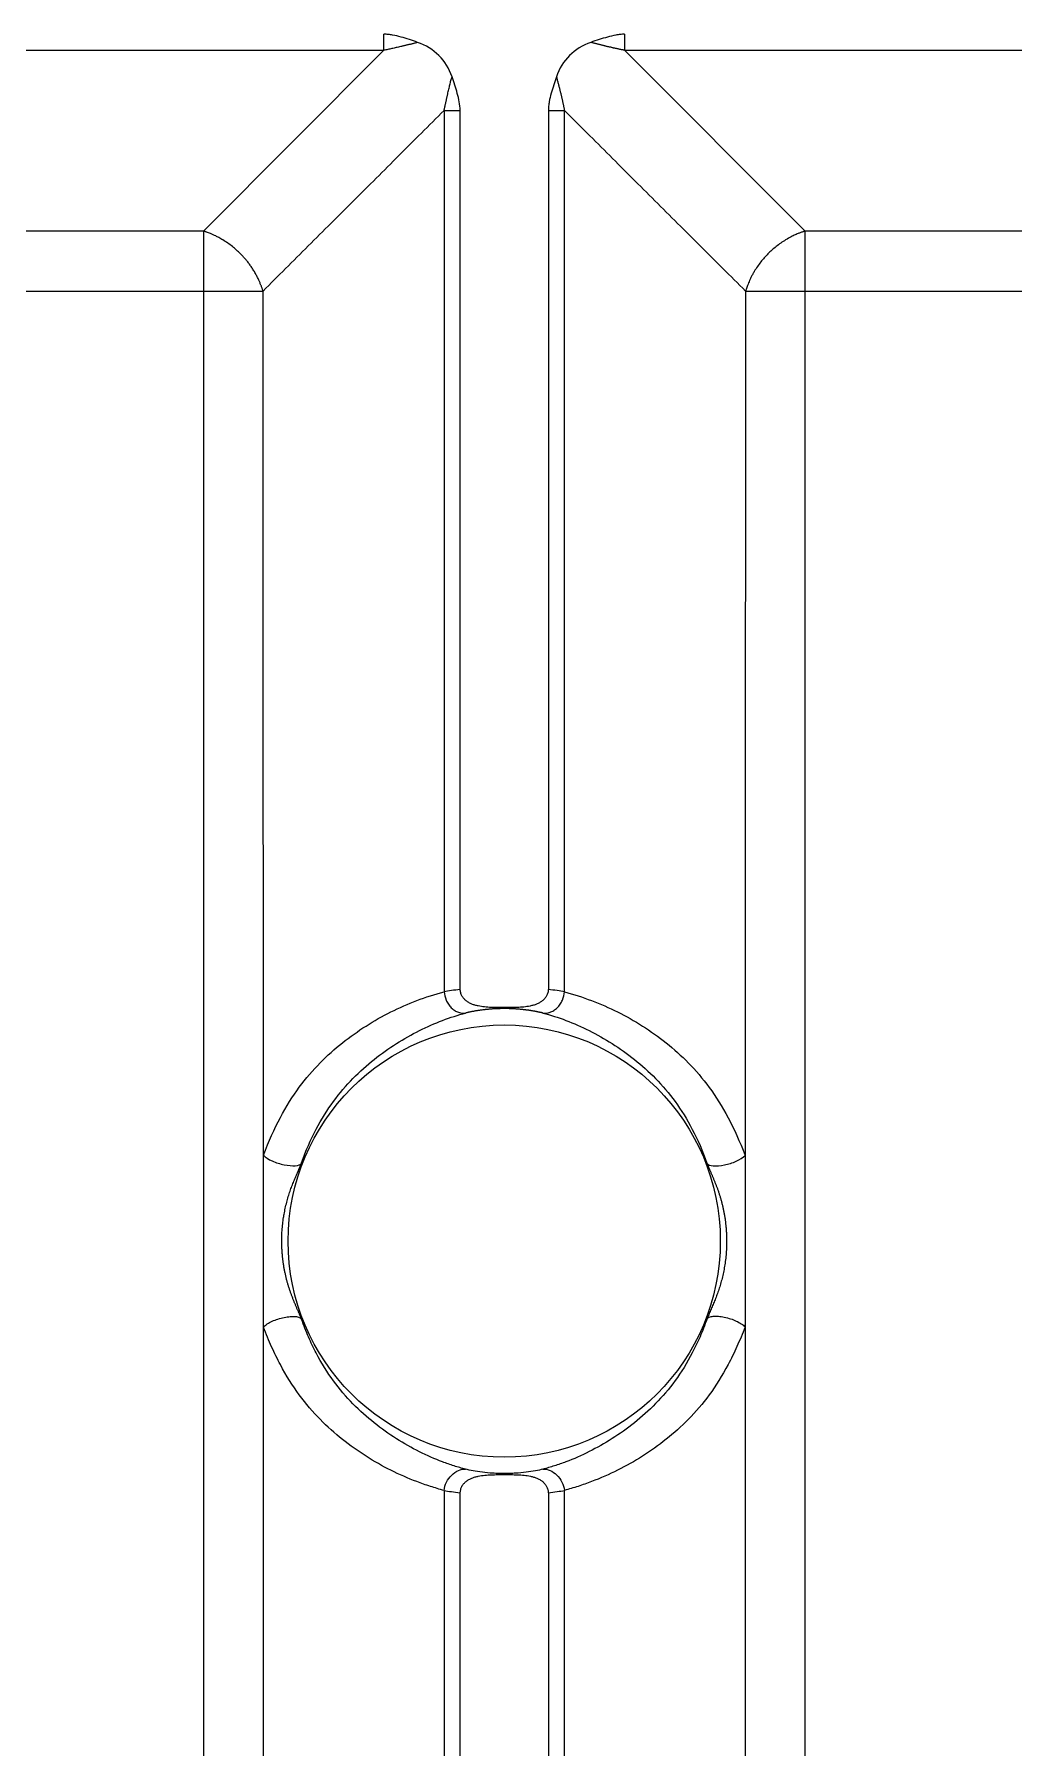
# Model space of a CAD drawing. Header units: millimetres. Extents: x 559 to 1112, y 323 to 643.
# Drawn here: x 712.62 to 726.22, y 462.88 to 486.67 of the extents above; entities that cross this region are included whole.
import ezdxf

# ---------------------------------------------------------------- set-up
doc = ezdxf.new("R2010")
doc.units = ezdxf.units.MM
doc.layers.add('core', color=7, linetype='Continuous', lineweight=20)

msp = doc.modelspace()

# ---------------------------------------------------------------- linework, layer by layer
at = {"layer": 'core', "lineweight": 13}
for p, q in [((720.815, 486.669), (720.815, 486.447)), ((673.621, 486.447), (717.475, 486.447)), ((714.968, 483.937), (717.475, 486.447)), ((720.815, 486.447), (764.67, 486.447)), ((720.815, 486.447), (723.323, 483.937)), ((718.31, 485.612), (718.31, 473.378)), ((718.533, 473.41), (718.533, 485.612)), ((719.758, 485.612), (719.758, 473.41)), ((719.98, 473.378), (719.98, 485.612)), ((714.968, 483.937), (714.968, 483.104)), ((723.323, 483.104), (723.323, 483.937)), ((673.228, 483.104), (714.968, 483.104)), ((714.968, 483.104), (715.796, 483.104)), ((714.968, 483.104), (714.968, 432.407)), ((722.495, 483.104), (723.323, 483.104)), ((723.323, 483.104), (765.062, 483.104)), ((723.323, 432.407), (723.323, 483.104)), ((715.803, 446.11), (715.803, 468.723)), ((722.488, 468.727), (722.488, 446.107)), ((718.31, 466.455), (718.31, 448.378)), ((718.533, 448.41), (718.533, 466.424)), ((719.758, 466.424), (719.758, 448.41)), ((719.98, 448.378), (719.98, 466.456))]:
    msp.add_line(p, q, dxfattribs=at)
msp.add_circle((719.145, 469.917), 3, dxfattribs=at)
for centre, major_axis, start_param, end_param in [((717.257, 485.394), (0.981, 0.981), 5.940628, 6.625777), ((721.033, 485.394), (-0.981, 0.981), 5.940597, 6.625788)]:
    msp.add_ellipse(centre, major_axis=major_axis, ratio=0.724936, start_param=start_param, end_param=end_param, dxfattribs=at)
for points, knots in [([(717.475, 486.447), (717.475, 486.477), (717.475, 486.511), (717.475, 486.586), (717.475, 486.626), (717.475, 486.669)], [0, 0, 0, 0, 0.5, 0.5, 1, 1, 1, 1]), ([(717.943, 486.557), (717.905, 486.57), (717.866, 486.583), (717.79, 486.608), (717.751, 486.62), (717.674, 486.641), (717.635, 486.65), (717.575, 486.661), (717.556, 486.664), (717.515, 486.668), (717.495, 486.669), (717.475, 486.669)], [0, 0, 0, 0, 0.25, 0.25, 0.5, 0.5, 0.75, 0.75, 0.875, 0.875, 1, 1, 1, 1]), ([(720.815, 486.669), (720.795, 486.669), (720.775, 486.668), (720.735, 486.664), (720.715, 486.661), (720.655, 486.65), (720.616, 486.641), (720.539, 486.619), (720.5, 486.608), (720.424, 486.583), (720.386, 486.57), (720.348, 486.557)], [0, 0, 0, 0, 0.125, 0.125, 0.25, 0.25, 0.5, 0.5, 0.75, 0.75, 1, 1, 1, 1]), ([(717.943, 486.557), (717.937, 486.556), (717.926, 486.552), (717.909, 486.548), (717.892, 486.543), (717.875, 486.538), (717.857, 486.534), (717.839, 486.529), (717.821, 486.525), (717.803, 486.52), (717.784, 486.516), (717.766, 486.511), (717.747, 486.507), (717.727, 486.502), (717.704, 486.497), (717.676, 486.491), (717.645, 486.484), (717.615, 486.477), (717.586, 486.47), (717.557, 486.464), (717.529, 486.458), (717.502, 486.452), (717.484, 486.449), (717.475, 486.447)], [0, 0, 0, 0, 0.038532, 0.077321, 0.11637, 0.155683, 0.195265, 0.23512, 0.275252, 0.315665, 0.356362, 0.397348, 0.438626, 0.4802, 0.522073, 0.589259, 0.654284, 0.717164, 0.777914, 0.836552, 0.893097, 0.947572, 1, 1, 1, 1]), ([(720.815, 486.447), (720.811, 486.448), (720.801, 486.45), (720.787, 486.452), (720.772, 486.455), (720.757, 486.458), (720.742, 486.461), (720.727, 486.465), (720.712, 486.468), (720.696, 486.471), (720.68, 486.475), (720.664, 486.478), (720.648, 486.482), (720.632, 486.486), (720.616, 486.49), (720.599, 486.493), (720.582, 486.497), (720.565, 486.501), (720.548, 486.506), (720.531, 486.51), (720.513, 486.514), (720.495, 486.519), (720.478, 486.523), (720.459, 486.528), (720.441, 486.532), (720.423, 486.537), (720.404, 486.542), (720.386, 486.547), (720.367, 486.552), (720.354, 486.555), (720.348, 486.557)], [0, 0, 0, 0, 0.028079, 0.056685, 0.085825, 0.115504, 0.145726, 0.176498, 0.207825, 0.239709, 0.272157, 0.305171, 0.338757, 0.372917, 0.407654, 0.442973, 0.478877, 0.515368, 0.552449, 0.590123, 0.628393, 0.667261, 0.70673, 0.746801, 0.787477, 0.82876, 0.870652, 0.913155, 0.95627, 1, 1, 1, 1]), ([(718.31, 485.612), (718.311, 485.616), (718.313, 485.625), (718.316, 485.638), (718.319, 485.652), (718.322, 485.666), (718.325, 485.681), (718.328, 485.697), (718.332, 485.713), (718.336, 485.729), (718.34, 485.746), (718.343, 485.764), (718.347, 485.782), (718.352, 485.8), (718.356, 485.819), (718.361, 485.844), (718.368, 485.873), (718.375, 485.906), (718.383, 485.937), (718.39, 485.968), (718.397, 485.998), (718.405, 486.026), (718.413, 486.053), (718.418, 486.071), (718.421, 486.079)], [0, 0, 0, 0, 0.025454, 0.052103, 0.079951, 0.109003, 0.139262, 0.170733, 0.203418, 0.237321, 0.272443, 0.308787, 0.346355, 0.385148, 0.42517, 0.46642, 0.538976, 0.60981, 0.678944, 0.746401, 0.812207, 0.876389, 0.938976, 1, 1, 1, 1]), ([(718.532, 485.612), (718.533, 485.653), (718.528, 485.692), (718.514, 485.771), (718.504, 485.81), (718.483, 485.888), (718.471, 485.926), (718.446, 486.003), (718.434, 486.041), (718.421, 486.079)], [0, 0, 0, 0, 0.25, 0.25, 0.5, 0.5, 0.75, 0.75, 1, 1, 1, 1]), ([(719.87, 486.079), (719.857, 486.041), (719.844, 486.003), (719.819, 485.927), (719.808, 485.888), (719.786, 485.811), (719.777, 485.772), (719.766, 485.713), (719.763, 485.693), (719.759, 485.653), (719.758, 485.632), (719.758, 485.612)], [0, 0, 0, 0, 0.25, 0.25, 0.5, 0.5, 0.75, 0.75, 0.875, 0.875, 1, 1, 1, 1]), ([(719.87, 486.079), (719.872, 486.072), (719.876, 486.056), (719.882, 486.033), (719.888, 486.011), (719.894, 485.988), (719.9, 485.966), (719.905, 485.944), (719.911, 485.923), (719.916, 485.901), (719.921, 485.88), (719.926, 485.859), (719.931, 485.839), (719.936, 485.818), (719.941, 485.798), (719.945, 485.778), (719.95, 485.759), (719.954, 485.739), (719.958, 485.72), (719.962, 485.702), (719.966, 485.683), (719.97, 485.665), (719.973, 485.647), (719.977, 485.629), (719.979, 485.618), (719.98, 485.612)], [0, 0, 0, 0, 0.053078, 0.105253, 0.156529, 0.206908, 0.256394, 0.304991, 0.352702, 0.399533, 0.445487, 0.490569, 0.534783, 0.578136, 0.620633, 0.662279, 0.70308, 0.743045, 0.782178, 0.820489, 0.857985, 0.894675, 0.930567, 0.965672, 1, 1, 1, 1]), ([(715.796, 483.104), (715.794, 483.109), (715.792, 483.118), (715.787, 483.132), (715.782, 483.147), (715.776, 483.163), (715.77, 483.18), (715.762, 483.198), (715.755, 483.217), (715.746, 483.237), (715.737, 483.258), (715.727, 483.28), (715.716, 483.302), (715.703, 483.326), (715.69, 483.35), (715.672, 483.382), (715.647, 483.422), (715.617, 483.466), (715.585, 483.508), (715.552, 483.548), (715.519, 483.586), (715.461, 483.646), (715.37, 483.727), (715.266, 483.799), (715.187, 483.844), (715.143, 483.868), (715.103, 483.886), (715.069, 483.901), (715.04, 483.913), (715.019, 483.92), (715.005, 483.925), (714.996, 483.928), (714.99, 483.93), (714.985, 483.932), (714.98, 483.933), (714.976, 483.934), (714.972, 483.935), (714.97, 483.936), (714.968, 483.937), (714.968, 483.937)], [0, 0, 0, 0, 0.011885, 0.024662, 0.038331, 0.052893, 0.068348, 0.084696, 0.101937, 0.12007, 0.139097, 0.159018, 0.179831, 0.201537, 0.224137, 0.247629, 0.292353, 0.335904, 0.378283, 0.419493, 0.459535, 0.498409, 0.620038, 0.749945, 0.802128, 0.84388, 0.875198, 0.911592, 0.937655, 0.955717, 0.968835, 0.975055, 0.980247, 0.984412, 0.989078, 0.992994, 0.996114, 0.998423, 1, 1, 1, 1]), ([(723.323, 483.937), (723.322, 483.937), (723.322, 483.936), (723.32, 483.936), (723.319, 483.935), (723.317, 483.935), (723.315, 483.934), (723.312, 483.933), (723.309, 483.933), (723.305, 483.931), (723.3, 483.93), (723.295, 483.928), (723.286, 483.925), (723.272, 483.92), (723.255, 483.914), (723.234, 483.906), (723.212, 483.897), (723.176, 483.881), (723.122, 483.855), (723.054, 483.817), (722.984, 483.771), (722.92, 483.723), (722.861, 483.673), (722.806, 483.622), (722.754, 483.567), (722.705, 483.508), (722.657, 483.444), (722.62, 483.384), (722.59, 483.333), (722.569, 483.292), (722.551, 483.253), (722.536, 483.218), (722.523, 483.185), (722.512, 483.155), (722.503, 483.129), (722.497, 483.112), (722.495, 483.104)], [0, 0, 0, 0, 0.000909, 0.002078, 0.00355, 0.005342, 0.007451, 0.009869, 0.012584, 0.015588, 0.019715, 0.024906, 0.031163, 0.044237, 0.062339, 0.078526, 0.099344, 0.12479, 0.175628, 0.250007, 0.315989, 0.379933, 0.441838, 0.501704, 0.560424, 0.621779, 0.685774, 0.752415, 0.792934, 0.830719, 0.865769, 0.898084, 0.927664, 0.954509, 0.978621, 1, 1, 1, 1]), ([(718.31, 473.378), (718.313, 473.341), (718.327, 473.281), (718.368, 473.205), (718.409, 473.155), (718.457, 473.116), (718.527, 473.083), (718.579, 473.079), (718.609, 473.083)], [0, 0, 0, 0, 0.249107, 0.374256, 0.499405, 0.624553, 0.749702, 1, 1, 1, 1]), ([(719.756, 473.41), (719.756, 473.394), (719.754, 473.379), (719.748, 473.356), (719.746, 473.349), (719.74, 473.335), (719.734, 473.321), (719.725, 473.308), (719.717, 473.295), (719.712, 473.289), (719.697, 473.272), (719.685, 473.261), (719.667, 473.247), (719.661, 473.242), (719.648, 473.234), (719.642, 473.23), (719.621, 473.219), (719.594, 473.205), (719.565, 473.195), (719.535, 473.187), (719.52, 473.183), (719.476, 473.173), (719.446, 473.169), (719.385, 473.163), (719.355, 473.161), (719.295, 473.159), (719.265, 473.159), (719.204, 473.158), (719.174, 473.158), (719.113, 473.158), (719.083, 473.158), (719.023, 473.159), (718.992, 473.159), (718.932, 473.162), (718.902, 473.164), (718.842, 473.17), (718.812, 473.174), (718.768, 473.184), (718.753, 473.187), (718.724, 473.196), (718.709, 473.201), (718.681, 473.213), (718.668, 473.22), (718.641, 473.234), (718.629, 473.243), (718.611, 473.257), (718.605, 473.262), (718.594, 473.273), (718.583, 473.284), (718.574, 473.296), (718.565, 473.308), (718.561, 473.315), (718.55, 473.335), (718.544, 473.349), (718.539, 473.372), (718.537, 473.379), (718.535, 473.394), (718.535, 473.402), (718.535, 473.41)], [0, 0, 0, 0, 0.03125, 0.03125, 0.046875, 0.046875, 0.0625, 0.078125, 0.078125, 0.09375, 0.09375, 0.125, 0.125, 0.140625, 0.140625, 0.15625, 0.15625, 0.1875, 0.21875, 0.21875, 0.25, 0.25, 0.3125, 0.3125, 0.375, 0.375, 0.4375, 0.4375, 0.5, 0.5, 0.5625, 0.5625, 0.625, 0.625, 0.6875, 0.6875, 0.75, 0.75, 0.78125, 0.78125, 0.8125, 0.8125, 0.84375, 0.84375, 0.875, 0.875, 0.890625, 0.890625, 0.90625, 0.921875, 0.921875, 0.9375, 0.9375, 0.96875, 0.96875, 0.984375, 0.984375, 1, 1, 1, 1]), ([(719.681, 473.083), (719.712, 473.078), (719.763, 473.083), (719.833, 473.116), (719.882, 473.155), (719.923, 473.205), (719.964, 473.281), (719.977, 473.341), (719.98, 473.378)], [0, 0, 0, 0, 0.250298, 0.375447, 0.500596, 0.625744, 0.750893, 1, 1, 1, 1]), ([(719.145, 473.144), (719.141, 473.144), (719.133, 473.144), (719.121, 473.144), (719.109, 473.144), (719.097, 473.144), (719.085, 473.143), (719.073, 473.143), (719.062, 473.143), (719.05, 473.142), (719.038, 473.142), (719.027, 473.141), (719.015, 473.141), (719.003, 473.14), (718.992, 473.139), (718.98, 473.139), (718.969, 473.138), (718.958, 473.137), (718.946, 473.136), (718.935, 473.135), (718.924, 473.134), (718.912, 473.133), (718.901, 473.132), (718.89, 473.131), (718.879, 473.13), (718.868, 473.129), (718.857, 473.127), (718.842, 473.125), (718.823, 473.123), (718.8, 473.12), (718.778, 473.117), (718.757, 473.113), (718.736, 473.11), (718.716, 473.106), (718.696, 473.102), (718.678, 473.098), (718.659, 473.095), (718.642, 473.091), (718.625, 473.087), (718.615, 473.084), (718.609, 473.083)], [0, 0, 0, 0, 0.018419, 0.036786, 0.055108, 0.073392, 0.091646, 0.109878, 0.128095, 0.146305, 0.164515, 0.182733, 0.200967, 0.219225, 0.237513, 0.255839, 0.274212, 0.292638, 0.311124, 0.329679, 0.348309, 0.367021, 0.385823, 0.404721, 0.423722, 0.442834, 0.462062, 0.481413, 0.523456, 0.565468, 0.607523, 0.649698, 0.692066, 0.734701, 0.777673, 0.821055, 0.864913, 0.909315, 0.954323, 1, 1, 1, 1]), ([(719.681, 473.083), (719.679, 473.083), (719.673, 473.085), (719.665, 473.087), (719.657, 473.089), (719.648, 473.091), (719.64, 473.092), (719.631, 473.094), (719.622, 473.096), (719.613, 473.098), (719.603, 473.1), (719.594, 473.102), (719.584, 473.104), (719.575, 473.106), (719.565, 473.108), (719.555, 473.109), (719.545, 473.111), (719.534, 473.113), (719.524, 473.115), (719.513, 473.116), (719.502, 473.118), (719.491, 473.12), (719.48, 473.121), (719.469, 473.123), (719.457, 473.124), (719.442, 473.126), (719.424, 473.128), (719.402, 473.131), (719.38, 473.133), (719.357, 473.135), (719.335, 473.137), (719.312, 473.138), (719.289, 473.14), (719.265, 473.141), (719.242, 473.142), (719.218, 473.143), (719.194, 473.144), (719.169, 473.144), (719.153, 473.144), (719.145, 473.144)], [0, 0, 0, 0, 0.022916, 0.045649, 0.068205, 0.090593, 0.112819, 0.134892, 0.15682, 0.178609, 0.200269, 0.221807, 0.243233, 0.264554, 0.285779, 0.306918, 0.327978, 0.348969, 0.369901, 0.390781, 0.411621, 0.432427, 0.453211, 0.473981, 0.494747, 0.515518, 0.553652, 0.591431, 0.628911, 0.666148, 0.7032, 0.740125, 0.776982, 0.81383, 0.850729, 0.887737, 0.924914, 0.962316, 1, 1, 1, 1]), ([(716.331, 468.831), (716.329, 468.837), (716.325, 468.848), (716.318, 468.864), (716.311, 468.881), (716.304, 468.898), (716.297, 468.914), (716.29, 468.931), (716.283, 468.948), (716.275, 468.965), (716.268, 468.982), (716.26, 469), (716.253, 469.017), (716.245, 469.035), (716.238, 469.053), (716.23, 469.071), (716.223, 469.089), (716.215, 469.108), (716.208, 469.127), (716.2, 469.146), (716.193, 469.165), (716.186, 469.184), (716.179, 469.204), (716.172, 469.224), (716.165, 469.244), (716.158, 469.265), (716.152, 469.286), (716.145, 469.307), (716.139, 469.328), (716.133, 469.349), (716.127, 469.371), (716.121, 469.393), (716.116, 469.416), (716.111, 469.438), (716.106, 469.461), (716.101, 469.484), (716.096, 469.508), (716.091, 469.531), (716.087, 469.555), (716.083, 469.58), (716.079, 469.604), (716.076, 469.629), (716.073, 469.654), (716.07, 469.679), (716.067, 469.704), (716.065, 469.73), (716.062, 469.756), (716.061, 469.782), (716.059, 469.809), (716.058, 469.835), (716.057, 469.862), (716.056, 469.89), (716.056, 469.924), (716.057, 469.966), (716.058, 470.014), (716.061, 470.062), (716.065, 470.109), (716.069, 470.155), (716.075, 470.2), (716.081, 470.245), (716.089, 470.289), (716.097, 470.332), (716.105, 470.374), (716.115, 470.415), (716.125, 470.456), (716.136, 470.495), (716.147, 470.534), (716.159, 470.572), (716.171, 470.609), (716.184, 470.645), (716.197, 470.681), (716.211, 470.715), (716.225, 470.749), (716.238, 470.783), (716.252, 470.815), (716.266, 470.847), (716.28, 470.879), (716.293, 470.91), (716.307, 470.941), (716.319, 470.972), (716.327, 470.992), (716.331, 471.002)], [0, 0, 0, 0, 0.007813, 0.015672, 0.023584, 0.031553, 0.039581, 0.047674, 0.055834, 0.064065, 0.072369, 0.080748, 0.089205, 0.097741, 0.106357, 0.115055, 0.123836, 0.132701, 0.141652, 0.150689, 0.159813, 0.169025, 0.178326, 0.187717, 0.197198, 0.20677, 0.216432, 0.226186, 0.236031, 0.245967, 0.255994, 0.266112, 0.276321, 0.286622, 0.297016, 0.307502, 0.318082, 0.328754, 0.33952, 0.35038, 0.361332, 0.372377, 0.383515, 0.394746, 0.40607, 0.417486, 0.428995, 0.440598, 0.452293, 0.464083, 0.475965, 0.487942, 0.500013, 0.521714, 0.54312, 0.564231, 0.585048, 0.605573, 0.625806, 0.645747, 0.665395, 0.684749, 0.703811, 0.72258, 0.74106, 0.759253, 0.777161, 0.794783, 0.812119, 0.829173, 0.845947, 0.862447, 0.878678, 0.894648, 0.910363, 0.925832, 0.941066, 0.956079, 0.97089, 0.985522, 1, 1, 1, 1]), ([(721.959, 470.999), (721.961, 470.994), (721.965, 470.983), (721.972, 470.966), (721.979, 470.95), (721.986, 470.933), (721.993, 470.916), (722, 470.9), (722.007, 470.883), (722.015, 470.866), (722.022, 470.848), (722.03, 470.831), (722.037, 470.814), (722.045, 470.796), (722.052, 470.778), (722.06, 470.76), (722.067, 470.742), (722.075, 470.723), (722.082, 470.704), (722.089, 470.685), (722.097, 470.666), (722.104, 470.647), (722.111, 470.627), (722.118, 470.607), (722.125, 470.587), (722.131, 470.566), (722.138, 470.546), (722.144, 470.525), (722.15, 470.503), (722.156, 470.482), (722.162, 470.46), (722.168, 470.438), (722.173, 470.416), (722.179, 470.393), (722.184, 470.371), (722.189, 470.347), (722.193, 470.324), (722.198, 470.3), (722.202, 470.277), (722.206, 470.253), (722.21, 470.228), (722.213, 470.204), (722.216, 470.179), (722.219, 470.153), (722.222, 470.128), (722.224, 470.102), (722.226, 470.077), (722.228, 470.051), (722.23, 470.024), (722.231, 469.998), (722.232, 469.971), (722.232, 469.944), (722.233, 469.909), (722.232, 469.868), (722.231, 469.82), (722.228, 469.772), (722.224, 469.725), (722.22, 469.679), (722.214, 469.634), (722.208, 469.59), (722.2, 469.546), (722.193, 469.503), (722.184, 469.461), (722.174, 469.42), (722.164, 469.38), (722.154, 469.34), (722.142, 469.302), (722.13, 469.264), (722.118, 469.227), (722.105, 469.191), (722.092, 469.155), (722.079, 469.121), (722.065, 469.087), (722.052, 469.054), (722.038, 469.021), (722.024, 468.989), (722.01, 468.957), (721.997, 468.926), (721.984, 468.895), (721.971, 468.865), (721.963, 468.844), (721.959, 468.834)], [0, 0, 0, 0, 0.007826, 0.015699, 0.023624, 0.031605, 0.039646, 0.04775, 0.055922, 0.064163, 0.072478, 0.080867, 0.089332, 0.097877, 0.106501, 0.115207, 0.123995, 0.132866, 0.141823, 0.150865, 0.159994, 0.16921, 0.178515, 0.187909, 0.197392, 0.206965, 0.216629, 0.226383, 0.236228, 0.246163, 0.256189, 0.266305, 0.276511, 0.286809, 0.297199, 0.307681, 0.318255, 0.328922, 0.339682, 0.350534, 0.361478, 0.372515, 0.383644, 0.394865, 0.406177, 0.417583, 0.42908, 0.44067, 0.452352, 0.464127, 0.475995, 0.487957, 0.500012, 0.521686, 0.543067, 0.564155, 0.584951, 0.605457, 0.625673, 0.6456, 0.665235, 0.68458, 0.703633, 0.722396, 0.740872, 0.759063, 0.776971, 0.794595, 0.811935, 0.828995, 0.845777, 0.862286, 0.878529, 0.894512, 0.910242, 0.925727, 0.940979, 0.956012, 0.970845, 0.985498, 1, 1, 1, 1]), ([(718.609, 466.751), (718.556, 466.764), (718.449, 466.795), (718.234, 466.87), (717.966, 466.987), (717.646, 467.167), (717.336, 467.387), (717.041, 467.65), (716.769, 467.966), (716.569, 468.286), (716.444, 468.546), (716.378, 468.705), (716.346, 468.789), (716.331, 468.831)], [0, 0, 0, 0, 0.0625, 0.125, 0.25, 0.375, 0.5, 0.625, 0.75, 0.875, 0.9375, 0.96875, 1, 1, 1, 1]), ([(721.959, 468.834), (721.944, 468.792), (721.913, 468.708), (721.847, 468.549), (721.722, 468.289), (721.522, 467.969), (721.25, 467.652), (720.955, 467.388), (720.644, 467.168), (720.324, 466.988), (720.056, 466.87), (719.841, 466.795), (719.734, 466.765), (719.681, 466.751)], [0, 0, 0, 0, 0.03125, 0.0625, 0.125, 0.25, 0.375, 0.5, 0.625, 0.75, 0.875, 0.9375, 1, 1, 1, 1]), ([(718.31, 466.455), (718.246, 466.473), (718.119, 466.511), (717.87, 466.598), (717.569, 466.729), (717.224, 466.924), (716.895, 467.158), (716.585, 467.433), (716.296, 467.769), (716.076, 468.116), (715.935, 468.403), (715.858, 468.581), (715.821, 468.675), (715.803, 468.723)], [0, 0, 0, 0, 0.0625, 0.125, 0.25, 0.375, 0.5, 0.625, 0.75, 0.875, 0.9375, 0.96875, 1, 1, 1, 1]), ([(722.488, 468.727), (722.47, 468.678), (722.433, 468.584), (722.356, 468.406), (722.215, 468.118), (721.996, 467.77), (721.707, 467.434), (721.396, 467.159), (721.068, 466.925), (720.722, 466.73), (720.421, 466.599), (720.171, 466.511), (720.044, 466.473), (719.98, 466.456)], [0, 0, 0, 0, 0.03125, 0.0625, 0.125, 0.25, 0.375, 0.5, 0.625, 0.75, 0.875, 0.9375, 1, 1, 1, 1]), ([(718.535, 466.424), (718.535, 466.439), (718.537, 466.455), (718.542, 466.477), (718.545, 466.484), (718.55, 466.499), (718.557, 466.513), (718.565, 466.526), (718.574, 466.538), (718.579, 466.544), (718.594, 466.562), (718.605, 466.572), (718.623, 466.587), (718.63, 466.591), (718.642, 466.6), (718.649, 466.604), (718.669, 466.615), (718.697, 466.628), (718.726, 466.638), (718.755, 466.647), (718.77, 466.65), (718.815, 466.66), (718.845, 466.664), (718.906, 466.67), (718.936, 466.672), (718.996, 466.674), (719.026, 466.675), (719.087, 466.675), (719.117, 466.675), (719.178, 466.675), (719.208, 466.675), (719.269, 466.675), (719.299, 466.674), (719.359, 466.672), (719.39, 466.67), (719.45, 466.664), (719.48, 466.659), (719.524, 466.65), (719.539, 466.646), (719.568, 466.637), (719.582, 466.632), (719.603, 466.623), (719.61, 466.62), (719.624, 466.613), (719.631, 466.61), (719.65, 466.598), (719.663, 466.59), (719.687, 466.571), (719.698, 466.561), (719.713, 466.543), (719.717, 466.537), (719.726, 466.525), (719.734, 466.512), (719.74, 466.498), (719.746, 466.484), (719.748, 466.476), (719.754, 466.454), (719.756, 466.439), (719.756, 466.424)], [0, 0, 0, 0, 0.03125, 0.03125, 0.046875, 0.046875, 0.0625, 0.078125, 0.078125, 0.09375, 0.09375, 0.125, 0.125, 0.140625, 0.140625, 0.15625, 0.15625, 0.1875, 0.21875, 0.21875, 0.25, 0.25, 0.3125, 0.3125, 0.375, 0.375, 0.4375, 0.4375, 0.5, 0.5, 0.5625, 0.5625, 0.625, 0.625, 0.6875, 0.6875, 0.75, 0.75, 0.78125, 0.78125, 0.8125, 0.8125, 0.828125, 0.828125, 0.84375, 0.84375, 0.875, 0.875, 0.90625, 0.90625, 0.921875, 0.921875, 0.9375, 0.953125, 0.953125, 0.96875, 0.96875, 1, 1, 1, 1]), ([(719.145, 466.689), (719.145, 466.689), (719.118, 466.689), (719.065, 466.69), (718.961, 466.696), (718.838, 466.708), (718.708, 466.728), (718.639, 466.743), (718.609, 466.751)], [0, 0, 0, 0, 0.000804, 0.125704, 0.250603, 0.500402, 0.750201, 1, 1, 1, 1]), ([(719.681, 466.751), (719.652, 466.743), (719.582, 466.728), (719.451, 466.708), (719.328, 466.696), (719.224, 466.69), (719.172, 466.689), (719.145, 466.689)], [0, 0, 0, 0, 0.250201, 0.500403, 0.750604, 0.875705, 1, 1, 1, 1])]:
    msp.add_open_spline(points, degree=3, knots=knots, dxfattribs=at)
for points, degree in [([(718.31, 485.612), (715.796, 483.104)], 1), ([(722.495, 483.104), (719.98, 485.612)], 1), ([(714.968, 483.937), (701.055, 483.935), (687.141, 483.934), (673.228, 483.932)], 3), ([(765.062, 483.932), (751.149, 483.934), (737.236, 483.935), (723.323, 483.937)], 3), ([(715.803, 471.11), (715.801, 475.108), (715.798, 479.106), (715.796, 483.104)], 3), ([(722.495, 483.104), (722.492, 479.105), (722.49, 475.106), (722.488, 471.107)], 3), ([(715.803, 471.11), (715.875, 471.303), (716.032, 471.648), (716.295, 472.065), (716.584, 472.401), (716.895, 472.675), (717.223, 472.909), (717.569, 473.104), (717.93, 473.262), (718.182, 473.343), (718.31, 473.378)], 3), ([(718.534, 473.41), (718.447, 473.4), (718.371, 473.389), (718.31, 473.378)], 3), ([(719.98, 473.378), (719.919, 473.389), (719.843, 473.4), (719.757, 473.41)], 3), ([(719.98, 473.378), (720.109, 473.343), (720.36, 473.261), (720.722, 473.104), (721.067, 472.909), (721.396, 472.675), (721.706, 472.399), (721.995, 472.063), (722.259, 471.645), (722.415, 471.3), (722.488, 471.107)], 3), ([(716.331, 471.002), (716.391, 471.172), (716.528, 471.483), (716.769, 471.866), (717.041, 472.183), (717.336, 472.446), (717.647, 472.666), (717.966, 472.846), (718.289, 472.987), (718.503, 473.055), (718.609, 473.083)], 3), ([(719.681, 473.083), (719.788, 473.055), (720.002, 472.987), (720.325, 472.846), (720.644, 472.665), (720.955, 472.445), (721.25, 472.182), (721.522, 471.865), (721.762, 471.482), (721.899, 471.17), (721.959, 470.999)], 3), ([(715.803, 468.723), (715.803, 469.519), (715.803, 470.314), (715.803, 471.11)], 3), ([(715.803, 471.11), (715.83, 471.08), (715.916, 471.024), (716.092, 470.97), (716.255, 470.955), (716.32, 470.979), (716.331, 471.002)], 3), ([(721.959, 470.999), (721.971, 470.977), (722.035, 470.952), (722.199, 470.967), (722.374, 471.021), (722.461, 471.076), (722.488, 471.107)], 3), ([(722.488, 471.107), (722.488, 470.313), (722.488, 469.52), (722.488, 468.727)], 3), ([(715.803, 468.723), (715.816, 468.739), (715.851, 468.767), (715.922, 468.806), (716.003, 468.837), (716.09, 468.859), (716.175, 468.872), (716.247, 468.872), (716.304, 468.86), (716.326, 468.843), (716.331, 468.831)], 3), ([(721.959, 468.834), (721.965, 468.845), (721.987, 468.863), (722.044, 468.875), (722.115, 468.875), (722.2, 468.862), (722.288, 468.84), (722.368, 468.809), (722.439, 468.77), (722.474, 468.742), (722.488, 468.727)], 3), ([(718.31, 466.455), (718.313, 466.495), (718.337, 466.573), (718.412, 466.674), (718.508, 466.742), (718.577, 466.755), (718.609, 466.751)], 3), ([(719.681, 466.751), (719.714, 466.755), (719.782, 466.742), (719.879, 466.675), (719.953, 466.574), (719.977, 466.495), (719.98, 466.456)], 3), ([(718.31, 466.455), (718.371, 466.445), (718.447, 466.434), (718.533, 466.424)], 3), ([(719.757, 466.424), (719.843, 466.434), (719.919, 466.445), (719.98, 466.456)], 3)]:
    msp.add_open_spline(points, degree=degree, dxfattribs=at)
for points, weights in [([(718.31, 485.612), (718.37, 485.612), (718.444, 485.612), (718.532, 485.612)], [1.28395146087, 1.21532978096, 1.15914579447, 1.11539950139]), ([(719.758, 485.612), (719.847, 485.612), (719.921, 485.612), (719.98, 485.612)], [1.11537771907, 1.15912370544, 1.21530955892, 1.28393527951])]:
    msp.add_rational_spline(points, weights, degree=3, dxfattribs=at)

doc.saveas('drawing.dxf')
